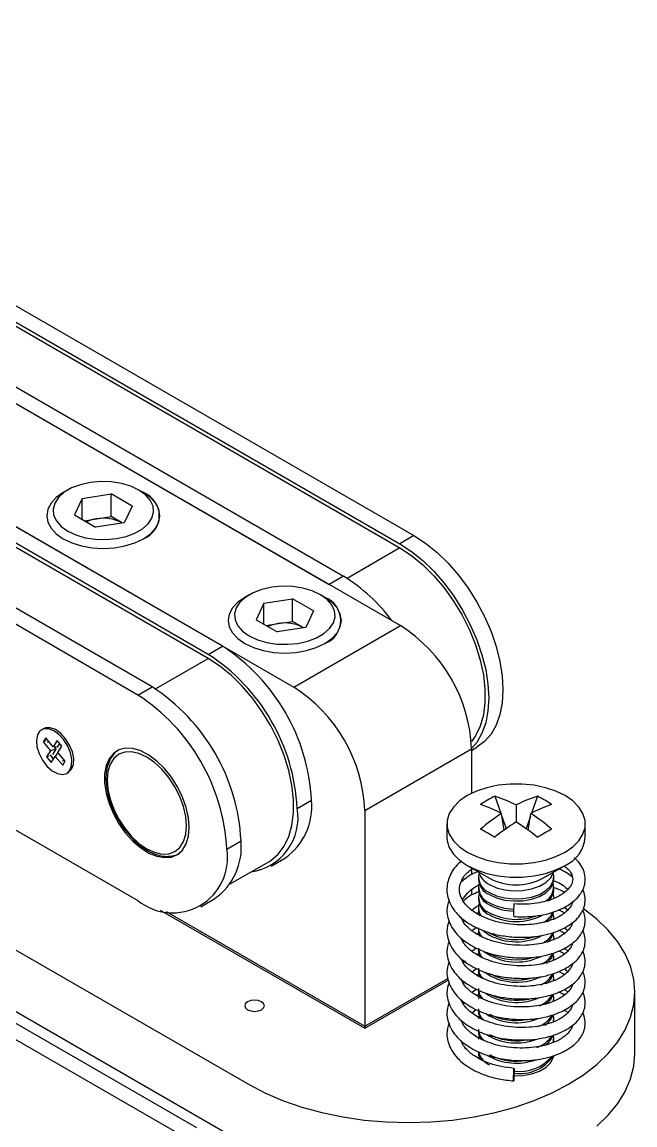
# Model space of a CAD drawing. Header units: millimetres. Extents: x 5 to 292, y 4 to 204.
# Drawn here: x 217.62 to 241.98, y 133.34 to 177.17 of the extents above; entities that cross this region are included whole.
import ezdxf

# ---------------------------------------------------------------- set-up
doc = ezdxf.new("R2010")
doc.units = ezdxf.units.MM

msp = doc.modelspace()

# ---------------------------------------------------------------- linework, layer by layer
at = {"color": 7, "linetype": 'Continuous', "lineweight": 25}
for p, q in [((197.842, 177.174), (233.197, 156.763)), ((191.648, 176.863), (232.66, 153.188)), ((197.276, 176.847), (232.631, 156.437)), ((197.276, 176.684), (232.631, 156.274)), ((195.042, 175.557), (230.397, 155.147)), ((194.476, 175.231), (229.831, 154.82)), ((187.405, 174.414), (228.417, 150.738)), ((225.589, 152.371), (190.233, 172.781)), ((225.023, 152.045), (189.668, 172.455)), ((225.023, 151.881), (189.668, 172.291)), ((222.789, 150.755), (187.433, 171.165)), ((222.223, 150.428), (186.868, 170.838)), ((180.723, 161.452), (226.614, 134.959)), ((180.723, 159.002), (226.614, 132.51)), ((219.437, 158.576), (219.26, 158.474)), ((220.016, 158.241), (219.711, 157.583)), ((220.016, 158.241), (221.157, 158.418)), ((220.016, 157.407), (220.016, 158.241)), ((221.992, 157.936), (221.157, 158.418)), ((221.157, 157.52), (221.157, 158.418)), ((222.442, 158.474), (222.266, 158.576)), ((221.992, 157.936), (221.686, 157.277)), ((219.711, 157.583), (220.545, 157.101)), ((220.103, 157.357), (220.586, 157.431)), ((220.586, 157.431), (221.157, 157.52)), ((221.574, 157.279), (221.157, 157.52)), ((221.686, 157.277), (220.545, 157.101)), ((221.599, 157.264), (221.574, 157.279)), ((221.599, 157.264), (221.574, 157.279)), ((233.197, 156.763), (232.631, 156.437)), ((230.397, 155.147), (229.831, 154.82)), ((226.649, 154.412), (226.472, 154.31)), ((229.655, 154.31), (229.478, 154.412)), ((227.229, 154.078), (226.923, 153.419)), ((227.229, 154.078), (228.369, 154.254)), ((227.229, 153.243), (227.229, 154.078)), ((229.204, 153.772), (228.369, 154.254)), ((228.369, 153.356), (228.369, 154.254)), ((226.923, 153.419), (227.758, 152.937)), ((229.204, 153.772), (228.898, 153.114)), ((227.315, 153.193), (227.799, 153.268)), ((228.898, 153.114), (227.758, 152.937)), ((227.799, 153.268), (228.369, 153.356)), ((228.787, 153.115), (228.369, 153.356)), ((228.417, 150.738), (232.66, 153.188)), ((228.811, 153.1), (228.787, 153.115)), ((228.812, 153.1), (228.787, 153.115)), ((225.023, 152.045), (225.589, 152.371)), ((222.223, 150.428), (222.789, 150.755)), ((224.563, 133.226), (196.067, 149.676)), ((218.47, 149.089), (218.399, 149.048)), ((224.563, 132.573), (196.067, 149.023)), ((218.56, 148.728), (218.46, 148.57)), ((218.566, 148.603), (218.46, 148.57)), ((218.856, 148.373), (218.56, 148.728)), ((219.015, 148.623), (218.856, 148.373)), ((219.202, 148.399), (219.015, 148.623)), ((218.46, 148.57), (218.756, 148.215)), ((218.756, 148.215), (218.597, 147.966)), ((218.967, 148.281), (218.756, 148.215)), ((218.967, 148.281), (218.827, 148.062)), ((219.019, 148.362), (218.856, 148.373)), ((218.892, 148.371), (218.967, 148.281)), ((219.111, 148.508), (219.019, 148.362)), ((219.043, 148.149), (219.202, 148.399)), ((219.339, 147.795), (219.043, 148.149)), ((219.071, 148.556), (219.063, 148.564)), ((221.428, 148.223), (221.46, 148.246)), ((231.246, 145.839), (235.488, 148.289)), ((235.488, 148.23), (235.697, 148.35)), ((235.488, 148.289), (235.488, 146.523)), ((212.323, 147.978), (222.223, 142.263)), ((218.702, 147.998), (218.597, 147.966)), ((218.597, 147.966), (218.784, 147.742)), ((218.784, 147.742), (218.943, 147.991)), ((219.048, 148.144), (218.943, 147.991)), ((218.943, 147.991), (219.238, 147.637)), ((219.235, 147.8), (219.286, 147.858)), ((219.238, 147.637), (219.339, 147.795)), ((219.399, 147.316), (219.47, 147.357)), ((236.407, 146.403), (236.643, 145.735)), ((238.105, 146.403), (237.868, 145.735)), ((228.559, 145.921), (229.124, 146.247)), ((237.256, 146.058), (237.256, 145.384)), ((231.246, 145.839), (231.246, 137.266)), ((236.775, 145.055), (236.672, 145.721)), ((236.69, 145.604), (236.862, 145.118)), ((237.822, 145.604), (237.65, 145.118)), ((237.737, 145.055), (237.84, 145.721)), ((234.506, 145.307), (234.506, 144.778)), ((240.006, 144.778), (240.006, 145.307)), ((225.758, 144.304), (226.324, 144.631)), ((225.888, 142.919), (227.423, 143.805)), ((227.523, 143.632), (228.088, 143.958)), ((235.311, 143.656), (236.195, 143.145)), ((235.488, 143.502), (235.488, 143.3)), ((238.317, 143.145), (239.201, 143.656)), ((235.756, 143.189), (235.756, 143.107)), ((238.756, 143.107), (238.756, 143.189)), ((235.488, 142.685), (235.488, 142.483)), ((235.756, 142.786), (235.756, 142.705)), ((238.756, 142.705), (238.756, 142.786)), ((224.723, 142.015), (225.288, 142.342)), ((235.756, 142.384), (235.756, 142.302)), ((223.108, 141.882), (231.246, 137.184)), ((223.346, 141.826), (231.246, 137.266)), ((235.773, 141.789), (235.686, 141.751)), ((235.756, 141.981), (235.756, 141.9)), ((238.756, 141.497), (238.756, 141.579)), ((239.177, 141.998), (239.308, 141.885)), ((235.126, 141.466), (235.165, 141.519)), ((235.223, 141.468), (235.159, 141.42)), ((235.488, 141.052), (235.67, 141.192)), ((235.756, 141.176), (235.756, 141.095)), ((239.177, 141.182), (239.308, 141.069)), ((235.126, 140.649), (235.165, 140.703)), ((235.813, 140.989), (235.686, 140.934)), ((238.756, 140.692), (238.756, 140.774)), ((235.223, 140.651), (235.159, 140.603)), ((235.488, 140.236), (235.67, 140.375)), ((235.756, 140.372), (235.756, 140.29)), ((239.177, 140.365), (239.308, 140.252)), ((235.126, 139.833), (235.172, 139.897)), ((235.248, 139.854), (235.141, 139.774)), ((235.811, 140.172), (235.686, 140.118)), ((238.756, 139.887), (238.756, 139.969)), ((235.505, 139.432), (235.67, 139.559)), ((239.177, 139.549), (239.308, 139.436)), ((231.246, 137.266), (234.536, 139.165)), ((231.246, 137.184), (234.554, 139.094)), ((235.126, 139.016), (235.165, 139.07)), ((235.223, 139.018), (235.159, 138.97)), ((235.809, 139.354), (235.686, 139.301)), ((238.756, 139.083), (238.756, 139.164)), ((235.505, 138.615), (235.67, 138.742)), ((235.808, 138.537), (235.686, 138.485)), ((235.756, 138.762), (235.756, 138.68)), ((239.177, 138.732), (239.308, 138.619)), ((241.978, 136.184), (241.978, 138.633)), ((235.126, 138.2), (235.165, 138.253)), ((235.223, 138.202), (235.159, 138.154)), ((238.756, 138.278), (238.756, 138.359)), ((235.524, 137.813), (235.67, 137.926)), ((235.756, 137.957), (235.756, 137.875)), ((239.177, 137.915), (239.308, 137.803)), ((231.246, 137.266), (231.246, 137.184)), ((235.126, 137.383), (235.165, 137.437)), ((238.756, 137.473), (238.756, 137.555)), ((235.756, 137.152), (235.756, 137.07)), ((238.756, 136.668), (238.756, 136.75)), ((238.744, 136.054), (238.735, 136.088))]:
    msp.add_line(p, q, dxfattribs=at)
at = {"color": 8, "linetype": 'Continuous', "lineweight": 25}
for p, q in [((232.631, 156.274), (230.536, 155.064)), ((222.926, 150.671), (225.023, 151.881))]:
    msp.add_line(p, q, dxfattribs=at)
at = {"color": 7, "linetype": 'Continuous', "lineweight": 25, "flags": 128}
for points in [[(222.265, 158.576), (221.94, 158.728), (221.568, 158.837), (221.164, 158.9), (220.746, 158.912), (220.333, 158.875), (219.943, 158.788), (219.592, 158.657), (219.297, 158.486), (219.069, 158.284), (218.919, 158.058), (218.854, 157.82), (218.876, 157.579), (218.984, 157.346), (219.174, 157.131), (219.437, 156.943), (219.762, 156.791), (220.134, 156.682), (220.538, 156.619), (220.956, 156.606), (221.369, 156.644), (221.759, 156.731), (222.11, 156.862), (222.405, 157.033), (222.633, 157.235), (222.783, 157.461), (222.848, 157.699), (222.826, 157.94), (222.718, 158.173), (222.528, 158.388), (222.265, 158.576)], [(219.26, 158.474), (218.98, 158.277), (218.772, 158.052), (218.644, 157.809), (218.601, 157.555), (218.644, 157.302), (218.772, 157.058), (218.98, 156.834), (219.26, 156.637), (219.601, 156.475), (219.99, 156.355), (220.412, 156.281), (220.851, 156.256), (221.29, 156.281), (221.712, 156.355), (222.101, 156.475), (222.442, 156.637), (222.722, 156.834), (222.93, 157.058), (223.058, 157.302), (223.101, 157.555), (223.058, 157.809), (222.93, 158.052), (222.722, 158.277), (222.442, 158.474), (222.442, 158.474)], [(219.26, 158.474), (218.98, 158.277), (218.772, 158.052), (218.644, 157.809), (218.601, 157.555), (218.644, 157.302), (218.772, 157.058), (218.98, 156.834), (219.26, 156.637), (219.601, 156.475), (219.99, 156.355), (220.412, 156.281), (220.851, 156.256), (221.29, 156.281), (221.712, 156.355), (222.101, 156.475), (222.442, 156.637)], [(233.197, 156.763), (233.659, 156.462), (234.112, 156.096), (234.55, 155.672), (234.965, 155.196), (235.349, 154.677), (235.697, 154.124), (236.002, 153.547), (236.259, 152.954), (236.464, 152.357), (236.612, 151.766), (236.702, 151.19), (236.733, 150.64), (236.702, 150.124), (236.612, 149.653), (236.464, 149.233), (236.259, 148.872), (236.002, 148.576), (235.697, 148.351), (235.697, 148.35)], [(232.631, 156.437), (233.093, 156.136), (233.547, 155.769), (233.984, 155.345), (234.399, 154.869), (234.784, 154.351), (235.131, 153.798), (235.436, 153.22), (235.693, 152.628), (235.898, 152.031), (236.047, 151.439), (236.137, 150.863), (236.167, 150.313), (236.137, 149.798), (236.047, 149.326), (235.898, 148.906), (235.693, 148.545), (235.488, 148.3)], [(232.631, 156.274), (233.094, 155.97), (233.547, 155.6), (233.984, 155.168), (234.395, 154.685), (234.773, 154.158), (235.112, 153.597), (235.404, 153.014), (235.645, 152.418), (235.83, 151.82), (235.955, 151.233), (236.018, 150.667), (236.018, 150.132), (235.955, 149.638), (235.83, 149.195), (235.645, 148.811), (235.478, 148.576)], [(229.478, 154.412), (229.153, 154.564), (228.78, 154.674), (228.376, 154.736), (227.959, 154.749), (227.546, 154.711), (227.156, 154.625), (226.805, 154.493), (226.509, 154.322), (226.282, 154.12), (226.132, 153.895), (226.066, 153.656), (226.088, 153.415), (226.196, 153.182), (226.386, 152.967), (226.649, 152.779), (226.974, 152.627), (227.347, 152.518), (227.751, 152.455), (228.168, 152.443), (228.581, 152.481), (228.972, 152.567), (229.322, 152.698), (229.618, 152.869), (229.846, 153.072), (229.995, 153.297), (230.061, 153.535), (230.039, 153.776), (229.931, 154.01), (229.741, 154.225), (229.478, 154.412)], [(226.472, 154.31), (226.193, 154.113), (225.985, 153.889), (225.857, 153.645), (225.814, 153.392), (225.857, 153.138), (225.985, 152.895), (226.193, 152.67), (226.473, 152.473), (226.814, 152.312), (227.203, 152.192), (227.625, 152.118), (228.064, 152.093), (228.503, 152.118), (228.925, 152.192), (229.314, 152.312), (229.655, 152.473), (229.934, 152.67), (230.142, 152.895), (230.27, 153.138), (230.314, 153.392), (230.27, 153.645), (230.142, 153.889), (229.934, 154.113), (229.655, 154.31), (229.655, 154.31)], [(226.472, 154.31), (226.193, 154.113), (225.985, 153.889), (225.857, 153.645), (225.814, 153.392), (225.857, 153.138), (225.985, 152.895), (226.193, 152.67), (226.473, 152.473), (226.814, 152.312), (227.203, 152.192), (227.625, 152.118), (228.064, 152.093), (228.503, 152.118), (228.925, 152.192), (229.314, 152.312), (229.655, 152.473)], [(227.423, 143.805), (227.504, 143.855), (227.796, 144.101), (228.037, 144.419), (228.221, 144.803), (228.346, 145.246), (228.409, 145.74), (228.409, 146.275), (228.346, 146.841), (228.221, 147.428), (228.037, 148.025), (227.796, 148.621), (227.504, 149.205), (227.165, 149.766), (226.787, 150.293), (226.375, 150.776), (225.939, 151.207), (225.485, 151.578), (225.023, 151.881)], [(219.522, 147.436), (219.593, 147.624), (219.603, 147.862), (219.55, 148.128), (219.439, 148.399), (219.28, 148.651), (219.087, 148.861), (218.878, 149.011), (218.671, 149.087), (218.484, 149.083), (218.334, 148.999), (218.234, 148.842), (218.193, 148.627), (218.215, 148.372), (218.298, 148.1), (218.434, 147.836), (218.612, 147.602), (218.815, 147.42), (219.026, 147.306), (219.225, 147.27), (219.396, 147.314), (219.522, 147.436)], [(219.47, 147.357), (219.593, 147.477), (219.664, 147.665), (219.673, 147.903), (219.62, 148.169), (219.509, 148.44), (219.351, 148.692), (219.158, 148.902), (218.949, 149.052), (218.741, 149.128), (218.554, 149.124), (218.47, 149.089)], [(218.664, 148.604), (218.644, 148.568), (218.629, 148.527)], [(224.263, 145.168), (224.232, 145.554), (224.142, 145.961), (223.995, 146.375), (223.797, 146.781), (223.555, 147.163), (223.277, 147.508), (222.974, 147.804), (222.657, 148.04), (222.336, 148.207), (222.025, 148.3), (221.733, 148.315), (221.472, 148.251), (221.251, 148.11), (221.077, 147.899), (220.958, 147.624), (220.898, 147.296), (220.898, 146.925), (220.958, 146.527), (221.077, 146.114), (221.251, 145.703), (221.472, 145.307), (221.733, 144.942), (222.025, 144.619), (222.336, 144.352), (222.657, 144.15), (222.974, 144.019), (223.277, 143.965), (223.555, 143.99), (223.797, 144.093), (223.995, 144.269), (224.142, 144.514), (224.232, 144.817), (224.263, 145.168)], [(222.576, 144.319), (222.884, 144.177), (223.18, 144.109), (223.453, 144.12), (223.692, 144.209), (223.888, 144.372), (224.034, 144.603), (224.124, 144.893), (224.154, 145.23), (224.124, 145.603), (224.034, 145.997), (223.888, 146.396), (223.692, 146.786), (223.453, 147.15), (223.18, 147.476), (222.884, 147.75), (222.576, 147.963), (222.269, 148.106), (221.973, 148.173), (221.7, 148.162), (221.461, 148.074), (221.265, 147.911), (221.119, 147.68), (221.029, 147.39), (220.999, 147.052), (221.029, 146.679), (221.119, 146.286), (221.265, 145.886), (221.461, 145.497), (221.7, 145.132), (221.973, 144.807), (222.269, 144.532), (222.576, 144.319)], [(218.736, 148.052), (218.835, 147.924), (218.875, 147.885)], [(239.2, 144.184), (239.509, 144.396), (239.748, 144.636), (239.912, 144.896), (239.995, 145.169), (239.995, 145.445), (239.912, 145.718), (239.748, 145.978), (239.509, 146.217), (239.2, 146.429), (238.833, 146.607), (238.418, 146.746), (237.968, 146.84), (237.496, 146.888), (237.016, 146.888), (236.544, 146.84), (236.094, 146.746), (235.679, 146.607), (235.311, 146.429), (235.003, 146.217), (234.764, 145.978), (234.6, 145.718), (234.516, 145.445), (234.516, 145.169), (234.6, 144.896), (234.764, 144.636), (235.003, 144.396), (235.311, 144.184), (235.679, 144.006), (236.094, 143.868), (236.544, 143.773), (237.016, 143.725), (237.496, 143.725), (237.968, 143.773), (238.418, 143.868), (238.833, 144.006), (239.2, 144.184)], [(234.506, 144.778), (234.516, 144.64), (234.6, 144.367), (234.764, 144.107), (235.003, 143.867), (235.311, 143.655), (235.679, 143.478), (236.094, 143.339), (236.544, 143.245), (237.016, 143.196), (237.496, 143.196), (237.968, 143.245), (238.418, 143.339), (238.833, 143.478), (239.2, 143.655)], [(236.195, 142.897), (236.48, 142.768), (236.81, 142.683), (237.165, 142.645), (237.526, 142.658), (237.872, 142.72), (238.181, 142.828), (238.437, 142.975), (238.624, 143.154), (238.731, 143.353), (238.742, 143.391)], [(236.195, 142.576), (236.48, 142.448), (236.81, 142.362), (237.165, 142.324), (237.526, 142.337), (237.872, 142.399), (238.181, 142.507), (238.437, 142.655), (238.624, 142.833), (238.731, 143.033), (238.753, 143.241), (238.73, 143.349)], [(236.195, 142.495), (236.48, 142.366), (236.81, 142.28), (237.165, 142.243), (237.526, 142.255), (237.872, 142.317), (238.181, 142.425), (238.437, 142.573), (238.624, 142.752), (238.731, 142.951), (238.756, 143.107)], [(238.756, 142.384), (238.753, 142.436), (238.73, 142.544)], [(226.614, 134.959), (227.268, 134.617), (227.978, 134.313), (228.735, 134.051), (229.534, 133.833), (230.365, 133.661), (231.222, 133.537), (232.096, 133.463), (232.978, 133.438), (233.86, 133.463), (234.734, 133.537), (235.591, 133.661), (236.422, 133.833), (237.221, 134.051), (237.978, 134.313), (238.687, 134.617), (239.342, 134.959), (239.935, 135.337), (240.461, 135.747), (240.915, 136.184), (241.293, 136.645), (241.59, 137.125), (241.805, 137.62), (241.935, 138.124), (241.978, 138.633), (241.935, 139.142), (241.805, 139.647), (241.59, 140.141), (241.293, 140.621), (240.915, 141.082), (240.461, 141.52), (239.936, 141.928)], [(235.756, 141.9), (235.759, 141.847), (235.818, 141.654)], [(235.782, 141.739), (235.781, 141.735), (235.768, 141.689)], [(238.756, 141.579), (238.753, 141.631), (238.73, 141.739)], [(235.782, 140.934), (235.781, 140.93), (235.766, 140.873)], [(235.948, 141.074), (235.972, 141.049), (236.195, 140.885)], [(238.749, 140.692), (238.753, 140.826), (238.73, 140.934)], [(235.782, 140.13), (235.781, 140.125), (235.764, 140.058)], [(238.747, 139.875), (238.753, 140.021), (238.73, 140.13)], [(235.782, 139.325), (235.781, 139.32), (235.762, 139.242)], [(238.744, 139.057), (238.753, 139.217), (238.73, 139.325)], [(235.782, 138.52), (235.781, 138.516), (235.756, 138.359)], [(238.741, 138.239), (238.753, 138.412), (238.725, 138.535)], [(227.137, 138.241), (227.011, 138.29), (226.861, 138.307), (226.712, 138.29), (226.586, 138.241), (226.501, 138.168), (226.471, 138.082), (226.501, 137.996), (226.586, 137.923), (226.712, 137.874), (226.861, 137.857), (227.011, 137.874), (227.137, 137.923), (227.222, 137.996), (227.251, 138.082), (227.222, 138.168), (227.137, 138.241)], [(235.782, 137.715), (235.781, 137.711), (235.756, 137.555)], [(238.738, 137.421), (238.753, 137.607), (238.73, 137.715)], [(235.782, 136.91), (235.781, 136.906), (235.756, 136.75)], [(238.734, 136.604), (238.753, 136.802), (238.73, 136.91)], [(235.759, 136.215), (235.759, 136.111), (235.804, 135.946)], [(235.782, 136.105), (235.781, 136.101), (235.768, 136.054)], [(237.172, 135.299), (237.526, 135.312), (237.872, 135.374), (238.181, 135.482), (238.437, 135.629), (238.624, 135.808), (238.731, 136.007), (238.75, 136.085)], [(240.461, 133.297), (240.915, 133.734), (241.293, 134.195), (241.59, 134.675), (241.805, 135.17), (241.935, 135.674), (241.978, 136.184)], [(237.175, 135.486), (237.174, 135.397), (237.172, 135.3), (237.169, 135.209), (237.166, 135.138), (237.163, 135.098), (237.16, 135.096), (237.158, 135.131), (237.157, 135.198), (237.158, 135.287), (237.16, 135.384), (237.163, 135.475), (237.166, 135.546), (237.169, 135.586), (237.172, 135.588), (237.174, 135.553), (237.175, 135.486)]]:
    msp.add_lwpolyline(points, dxfattribs=at)
at = {"color": 7, "linetype": 'Continuous', "lineweight": 25}
for centre, radius, start, end in [((222.094, 157.555), 0.982, 290.7816, 69.2023), ((220.78, 156.076), 1.37, 98.1324, 115.754), ((220.853, 155.885), 1.57, 62.6429, 99.7711), ((226.856, 149.364), 6.781, 36.387, 58.5229), ((229.306, 153.392), 0.982, 290.7816, 69.2022), ((227.993, 151.912), 1.37, 98.1327, 115.7536), ((228.065, 151.721), 1.57, 62.6429, 99.7711), ((229.391, 148.034), 6.102, 2.3868, 57.6132), ((221.362, 145.848), 7.772, 2.9424, 57.0576), ((220.796, 145.522), 7.772, 2.9424, 57.0576), ((217.996, 143.905), 7.772, 2.9424, 57.0576), ((218.562, 144.232), 7.772, 2.9424, 57.0576), ((225.149, 145.585), 6.102, 2.3868, 57.6132), ((238.483, 142.156), 4.727, 116.0512, 123.9434), ((234.843, 141.344), 5.296, 62.8984, 72.8295), ((239.669, 141.344), 5.296, 107.1707, 117.1013), ((236.029, 142.157), 4.727, 56.0563, 63.9491), ((226.609, 146.007), 2.527, 305.8415, 5.4707), ((233.876, 140.375), 6.033, 62.3884, 70.9659), ((240.636, 140.374), 6.034, 109.0344, 117.6113), ((226.411, 145.557), 2.178, 278.2311, 9.6264), ((240.848, 139.304), 7.656, 123.0607, 130.826), ((233.664, 139.305), 7.655, 49.1737, 56.9397), ((225.04, 125.734), 22.173, 59.162, 60.8433), ((242.316, 137.46), 9.402, 122.5604, 128.9402), ((232.197, 137.461), 9.4, 51.0594, 57.44), ((249.47, 125.736), 22.171, 119.1566, 120.838), ((238.665, 144.89), 1.346, 293.4621, 355.2177), ((223.603, 143.955), 2.184, 230.7967, 9.2141), ((223.809, 144.39), 2.527, 305.8415, 5.4707), ((236.438, 143.203), 0.672, 167.4642, 248.8297), ((236.55, 143.632), 0.816, 197.2407, 244.2584), ((236.481, 143.164), 0.727, 184.4574, 246.8625), ((236.438, 142.801), 0.672, 167.4642, 248.8297), ((237.256, 145.168), 2.285, 242.3311, 297.6635), ((238.089, 142.803), 0.657, 297.0148, 12.6404), ((236.481, 142.761), 0.727, 184.4574, 246.8625), ((236.438, 142.398), 0.672, 167.4642, 248.8297), ((238.117, 142.736), 0.64, 309.9525, 357.1821), ((236.481, 142.359), 0.727, 184.4574, 246.8625), ((236.303, 141.98), 0.546, 162.7791, 220.5221), ((237.199, 144.043), 2.121, 241.7776, 268.9562), ((237.198, 143.961), 2.121, 241.7761, 268.915), ((240.533, 141.809), 3.377, 174.6509, 181.3461), ((237.263, 143.842), 2.329, 242.7123, 289.3306), ((237.256, 143.7), 2.273, 242.1884, 297.9334), ((237.639, 141.694), 0.484, 175.7146, 188.272), ((237.915, 142.16), 0.885, 300.7078, 335.4913), ((238.084, 141.954), 0.68, 308.5612, 346.8734), ((236.334, 141.188), 0.578, 181.1684, 221.3443), ((236.305, 141.102), 0.549, 180.7158, 209.4688), ((237.263, 143.04), 2.332, 242.7462, 288.134), ((237.257, 142.908), 2.285, 242.301, 296.6707), ((237.9, 141.369), 0.905, 299.1432, 334.2649), ((238.071, 141.156), 0.694, 306.7662, 345.521), ((236.339, 140.384), 0.583, 181.2371, 222.9521), ((236.309, 140.297), 0.553, 180.7753, 211.3932), ((237.276, 142.017), 2.201, 233.7901, 296.1249), ((237.263, 142.238), 2.334, 242.7751, 286.9386), ((237.875, 140.585), 0.937, 296.2344, 332.9495), ((238.059, 140.358), 0.708, 305.0117, 344.1941), ((236.344, 139.58), 0.588, 181.3069, 224.5458), ((236.313, 139.493), 0.557, 180.8397, 213.1101), ((237.273, 141.236), 2.224, 235.2752, 294.7604), ((237.263, 141.434), 2.336, 242.7995, 285.7435), ((237.849, 139.802), 0.971, 293.4325, 331.6785), ((238.047, 139.559), 0.722, 303.5758, 342.9004), ((236.349, 138.776), 0.593, 181.3771, 226.1268), ((236.317, 138.689), 0.561, 180.902, 214.7825), ((237.271, 140.454), 2.246, 236.696, 293.4159), ((237.776, 139.076), 1.075, 292.0614, 329.1217), ((237.95, 138.829), 0.839, 304.6358, 338.3457), ((237.26, 140.674), 2.379, 245.7793, 282.0409), ((236.355, 137.972), 0.599, 181.4631, 228.0246), ((236.324, 137.885), 0.568, 181.0109, 217.5427), ((237.27, 139.666), 2.262, 237.7197, 292.1179), ((237.258, 139.822), 2.331, 242.8674, 280.054), ((237.75, 138.298), 1.112, 289.4949, 327.8994), ((237.937, 138.033), 0.854, 302.4798, 338.1243), ((236.325, 137.081), 0.569, 181.0335, 218.0852), ((236.451, 137.221), 0.705, 192.5344, 228.4048), ((237.269, 138.878), 2.278, 238.7341, 290.829), ((237.255, 139.007), 2.321, 242.8361, 277.8895), ((237.729, 137.516), 1.143, 287.5425, 326.7697), ((237.937, 137.228), 0.854, 302.4798, 338.1243), ((236.331, 136.277), 0.576, 181.1278, 220.3838), ((236.542, 136.461), 0.805, 195.0545, 244.4607), ((237.267, 138.091), 2.295, 239.9003, 289.5363), ((237.241, 138.141), 2.26, 242.4351, 276.0682), ((237.415, 136.955), 1.572, 261.1744, 326.0862), ((237.401, 137.118), 1.651, 262.1372, 320.715)]:
    msp.add_arc(centre, radius, start, end, dxfattribs=at)
for points, knots in [([(221.422, 148.215), (221.414, 148.211), (221.33, 148.166), (221.208, 148.021), (221.068, 147.786), (220.981, 147.497), (220.946, 147.168), (220.966, 146.807), (221.039, 146.427), (221.163, 146.039), (221.334, 145.657), (221.546, 145.292), (221.793, 144.954), (222.067, 144.656), (222.342, 144.417), (222.525, 144.302), (222.607, 144.251)], [0, 0, 0, 0, 0.007973, 0.081963, 0.156237, 0.232142, 0.309677, 0.388046, 0.466538, 0.544902, 0.623144, 0.701334, 0.779562, 0.857894, 0.936429, 1, 1, 1, 1]), ([(222.607, 144.251), (222.662, 144.221), (222.818, 144.136), (223.078, 144.045), (223.378, 144.002), (223.652, 144.041), (223.83, 144.099), (223.9, 144.157), (223.902, 144.159)], [0, 0, 0, 0, 0.117126, 0.339606, 0.5619, 0.780792, 0.993783, 1, 1, 1, 1]), ([(235.096, 143.823), (235.054, 143.792), (234.826, 143.63), (234.591, 143.239), (234.479, 142.773), (234.532, 142.383), (234.649, 142.078), (234.884, 141.734), (235.218, 141.44), (235.63, 141.198), (236.056, 141.018), (236.577, 140.87), (236.961, 140.829), (237.161, 140.808)], [0, 0, 0, 0, 0.030973, 0.166264, 0.30013, 0.369588, 0.444903, 0.529586, 0.647398, 0.720509, 0.804639, 0.898581, 1, 1, 1, 1]), ([(237.161, 141.624), (237.369, 141.618), (237.77, 141.607), (238.319, 141.684), (238.769, 141.805), (239.203, 141.988), (239.548, 142.215), (239.789, 142.474), (239.93, 142.714), (240.007, 142.971), (240.007, 143.259), (239.916, 143.538), (239.767, 143.776), (239.625, 143.903), (239.566, 143.956)], [0, 0, 0, 0, 0.107543, 0.206638, 0.294694, 0.370501, 0.491604, 0.570873, 0.635122, 0.707326, 0.78517, 0.864684, 0.94409, 1, 1, 1, 1]), ([(239.486, 142.216), (239.487, 142.2), (239.489, 142.146), (239.439, 142.046), (239.339, 141.897), (239.122, 141.704), (238.805, 141.533), (238.435, 141.409), (238.071, 141.332), (237.641, 141.291), (237.158, 141.299), (236.67, 141.366), (236.23, 141.487), (235.874, 141.635), (235.537, 141.829), (235.271, 142.057), (235.059, 142.361), (234.973, 142.679), (235.054, 143.031), (235.243, 143.329), (235.456, 143.481), (235.527, 143.531)], [0, 0, 0, 0, 0.015125, 0.049123, 0.08651, 0.140345, 0.21033, 0.252337, 0.299522, 0.351299, 0.406631, 0.466101, 0.520827, 0.569612, 0.611891, 0.679652, 0.728296, 0.810261, 0.886238, 0.962088, 1, 1, 1, 1]), ([(235.766, 143.419), (235.67, 143.381), (235.391, 143.274), (235.196, 143.1), (235.069, 142.986)], [0, 0, 0, 0, 0.344213, 1, 1, 1, 1]), ([(239.17, 143.638), (239.223, 143.595), (239.395, 143.456), (239.509, 143.227), (239.508, 143.027), (239.442, 142.863), (239.338, 142.713), (239.122, 142.52), (238.805, 142.349), (238.435, 142.226), (238.071, 142.149), (237.641, 142.105), (237.331, 142.118), (237.171, 142.124)], [0, 0, 0, 0, 0.064908, 0.207728, 0.329786, 0.387987, 0.451988, 0.544149, 0.663954, 0.735866, 0.816641, 0.905277, 1, 1, 1, 1]), ([(239.489, 143.208), (239.414, 143.261), (239.255, 143.374), (239.071, 143.475), (238.957, 143.514), (238.956, 143.514)], [0, 0, 0, 0, 0.46921, 0.995781, 1, 1, 1, 1]), ([(235.126, 142.283), (235.184, 142.376), (235.306, 142.573), (235.57, 142.778), (235.759, 142.876), (235.797, 142.896)], [0, 0, 0, 0, 0.420121, 0.882749, 1, 1, 1, 1]), ([(238.731, 143.06), (238.775, 143.044), (238.934, 142.987), (239.136, 142.861), (239.253, 142.752), (239.308, 142.702)], [0, 0, 0, 0, 0.17152, 0.61353, 1, 1, 1, 1]), ([(235.768, 142.603), (235.671, 142.566), (235.429, 142.474), (235.26, 142.326), (235.159, 142.236)], [0, 0, 0, 0, 0.4024058, 1, 1, 1, 1]), ([(237.161, 140.808), (237.369, 140.802), (237.77, 140.791), (238.319, 140.868), (238.769, 140.989), (239.203, 141.172), (239.548, 141.399), (239.789, 141.657), (239.931, 141.898), (240.006, 142.155), (240.01, 142.436), (239.943, 142.612), (239.91, 142.698)], [0, 0, 0, 0, 0.125244, 0.240648, 0.343198, 0.431482, 0.572518, 0.664834, 0.739657, 0.823746, 0.914402, 1, 1, 1, 1]), ([(239.18, 142.587), (239.109, 142.626), (238.98, 142.696), (238.825, 142.744), (238.756, 142.766)], [0, 0, 0, 0, 0.551636, 1, 1, 1, 1]), ([(234.589, 142.269), (234.548, 142.135), (234.478, 141.907), (234.534, 141.567), (234.648, 141.261), (234.884, 140.917), (235.218, 140.624), (235.63, 140.381), (236.056, 140.201), (236.577, 140.053), (236.961, 140.012), (237.161, 139.991)], [0, 0, 0, 0, 0.122875, 0.209925, 0.304314, 0.410445, 0.558095, 0.649723, 0.75516, 0.872895, 1, 1, 1, 1]), ([(235.488, 141.869), (235.548, 141.921), (235.635, 141.998), (235.757, 142.059), (235.795, 142.078)], [0, 0, 0, 0, 0.68656, 1, 1, 1, 1]), ([(239.486, 141.386), (239.487, 141.374), (239.488, 141.325), (239.438, 141.23), (239.339, 141.08), (239.122, 140.887), (238.805, 140.716), (238.435, 140.593), (238.071, 140.516), (237.641, 140.475), (237.158, 140.482), (236.67, 140.549), (236.23, 140.67), (235.875, 140.819), (235.536, 141.012), (235.278, 141.24), (235.109, 141.453), (235.086, 141.561), (235.079, 141.595)], [0, 0, 0, 0, 0.01442, 0.059993, 0.110109, 0.182275, 0.276087, 0.332396, 0.395646, 0.465051, 0.539223, 0.61894, 0.692299, 0.757694, 0.814368, 0.905199, 0.970405, 1, 1, 1, 1]), ([(237.161, 139.991), (237.369, 139.985), (237.77, 139.974), (238.319, 140.051), (238.769, 140.172), (239.203, 140.355), (239.548, 140.582), (239.789, 140.841), (239.931, 141.081), (240.006, 141.338), (240.01, 141.619), (239.943, 141.795), (239.91, 141.881)], [0, 0, 0, 0, 0.125244, 0.240648, 0.343198, 0.431482, 0.572518, 0.664834, 0.739657, 0.823746, 0.914402, 1, 1, 1, 1]), ([(239.18, 141.771), (239.111, 141.811), (239.036, 141.854), (238.947, 141.884), (238.941, 141.887)], [0, 0, 0, 0, 0.931782, 1, 1, 1, 1]), ([(234.589, 141.452), (234.548, 141.318), (234.478, 141.09), (234.534, 140.75), (234.648, 140.445), (234.884, 140.1), (235.218, 139.807), (235.63, 139.565), (236.056, 139.385), (236.577, 139.237), (236.961, 139.196), (237.161, 139.175)], [0, 0, 0, 0, 0.122875, 0.209925, 0.304314, 0.410445, 0.558095, 0.649723, 0.75516, 0.872895, 1, 1, 1, 1]), ([(239.486, 140.569), (239.487, 140.557), (239.488, 140.508), (239.438, 140.413), (239.339, 140.264), (239.122, 140.07), (238.805, 139.9), (238.435, 139.776), (238.071, 139.699), (237.641, 139.658), (237.158, 139.665), (236.67, 139.733), (236.23, 139.853), (235.875, 140.002), (235.536, 140.196), (235.278, 140.424), (235.109, 140.637), (235.086, 140.745), (235.079, 140.779)], [0, 0, 0, 0, 0.01442, 0.059993, 0.110109, 0.182274, 0.276087, 0.332396, 0.395646, 0.465051, 0.539223, 0.61894, 0.692299, 0.757694, 0.814368, 0.905199, 0.970405, 1, 1, 1, 1]), ([(237.161, 139.175), (237.369, 139.169), (237.77, 139.157), (238.319, 139.235), (238.769, 139.356), (239.203, 139.539), (239.548, 139.766), (239.789, 140.024), (239.931, 140.265), (240.006, 140.521), (240.01, 140.803), (239.943, 140.979), (239.91, 141.064)], [0, 0, 0, 0, 0.125244, 0.240648, 0.343198, 0.431482, 0.572518, 0.664834, 0.739657, 0.823746, 0.914402, 1, 1, 1, 1]), ([(239.18, 140.954), (239.111, 140.995), (239.036, 141.038), (238.947, 141.068), (238.941, 141.07)], [0, 0, 0, 0, 0.931782, 1, 1, 1, 1]), ([(234.589, 140.636), (234.548, 140.502), (234.478, 140.274), (234.534, 139.934), (234.648, 139.628), (234.884, 139.284), (235.218, 138.991), (235.63, 138.748), (236.056, 138.568), (236.577, 138.42), (236.961, 138.379), (237.161, 138.358)], [0, 0, 0, 0, 0.122875, 0.209925, 0.304314, 0.410445, 0.558095, 0.649723, 0.75516, 0.872895, 1, 1, 1, 1]), ([(239.486, 139.752), (239.487, 139.741), (239.488, 139.692), (239.438, 139.597), (239.339, 139.447), (239.122, 139.254), (238.805, 139.083), (238.435, 138.96), (238.071, 138.883), (237.641, 138.842), (237.158, 138.849), (236.67, 138.916), (236.23, 139.037), (235.875, 139.185), (235.536, 139.379), (235.279, 139.607), (235.112, 139.816), (235.089, 139.92), (235.082, 139.949)], [0, 0, 0, 0, 0.014475, 0.060222, 0.110528, 0.182968, 0.277137, 0.33366, 0.397152, 0.466821, 0.541275, 0.621295, 0.694933, 0.760577, 0.817466, 0.908643, 0.974097, 1, 1, 1, 1]), ([(237.161, 138.358), (237.369, 138.352), (237.77, 138.341), (238.319, 138.418), (238.769, 138.539), (239.203, 138.722), (239.548, 138.949), (239.789, 139.208), (239.931, 139.448), (240.006, 139.705), (240.01, 139.986), (239.943, 140.162), (239.91, 140.248)], [0, 0, 0, 0, 0.125244, 0.240648, 0.343198, 0.431482, 0.572518, 0.664834, 0.739657, 0.823746, 0.914402, 1, 1, 1, 1]), ([(239.18, 140.138), (239.111, 140.178), (239.036, 140.221), (238.947, 140.251), (238.941, 140.253)], [0, 0, 0, 0, 0.931782, 1, 1, 1, 1]), ([(234.589, 139.819), (234.548, 139.685), (234.478, 139.457), (234.534, 139.117), (234.648, 138.812), (234.884, 138.467), (235.218, 138.174), (235.63, 137.932), (236.056, 137.751), (236.577, 137.604), (236.961, 137.563), (237.161, 137.542)], [0, 0, 0, 0, 0.122875, 0.209925, 0.304314, 0.410445, 0.558095, 0.649723, 0.75516, 0.872895, 1, 1, 1, 1]), ([(237.161, 137.542), (237.369, 137.536), (237.77, 137.524), (238.319, 137.602), (238.769, 137.723), (239.203, 137.905), (239.548, 138.133), (239.789, 138.391), (239.931, 138.632), (240.006, 138.888), (240.01, 139.169), (239.943, 139.346), (239.91, 139.431)], [0, 0, 0, 0, 0.125244, 0.240648, 0.343198, 0.431482, 0.572518, 0.664834, 0.739657, 0.823746, 0.914402, 1, 1, 1, 1]), ([(239.18, 139.321), (239.111, 139.362), (239.036, 139.405), (238.947, 139.435), (238.941, 139.437)], [0, 0, 0, 0, 0.931782, 1, 1, 1, 1]), ([(234.589, 139.002), (234.548, 138.869), (234.478, 138.641), (234.534, 138.301), (234.648, 137.995), (234.884, 137.651), (235.218, 137.358), (235.63, 137.115), (236.056, 136.935), (236.577, 136.787), (236.961, 136.746), (237.161, 136.725)], [0, 0, 0, 0, 0.122875, 0.209925, 0.304314, 0.410445, 0.558095, 0.649723, 0.75516, 0.872895, 1, 1, 1, 1]), ([(239.486, 138.936), (239.487, 138.924), (239.488, 138.875), (239.438, 138.78), (239.339, 138.631), (239.122, 138.437), (238.805, 138.267), (238.435, 138.143), (238.071, 138.066), (237.641, 138.025), (237.158, 138.032), (236.67, 138.1), (236.23, 138.22), (235.875, 138.369), (235.536, 138.563), (235.278, 138.791), (235.109, 139.004), (235.086, 139.112), (235.079, 139.146)], [0, 0, 0, 0, 0.01442, 0.059993, 0.110109, 0.182274, 0.276087, 0.332396, 0.395646, 0.465051, 0.539223, 0.61894, 0.692299, 0.757694, 0.814368, 0.905199, 0.970405, 1, 1, 1, 1]), ([(237.161, 136.725), (237.369, 136.719), (237.77, 136.708), (238.319, 136.785), (238.769, 136.906), (239.203, 137.089), (239.548, 137.316), (239.789, 137.575), (239.931, 137.815), (240.006, 138.072), (240.01, 138.353), (239.943, 138.529), (239.91, 138.615)], [0, 0, 0, 0, 0.125244, 0.240648, 0.343198, 0.431482, 0.572518, 0.664834, 0.739657, 0.823746, 0.914402, 1, 1, 1, 1]), ([(239.18, 138.505), (239.111, 138.545), (239.036, 138.588), (238.947, 138.618), (238.941, 138.62)], [0, 0, 0, 0, 0.931782, 1, 1, 1, 1]), ([(234.589, 138.186), (234.548, 138.052), (234.478, 137.824), (234.534, 137.484), (234.648, 137.178), (234.884, 136.834), (235.218, 136.541), (235.63, 136.298), (236.056, 136.118), (236.577, 135.971), (236.961, 135.93), (237.161, 135.909)], [0, 0, 0, 0, 0.122875, 0.209925, 0.304314, 0.410445, 0.558095, 0.649723, 0.75516, 0.872895, 1, 1, 1, 1]), ([(239.486, 138.119), (239.487, 138.108), (239.488, 138.059), (239.438, 137.964), (239.339, 137.814), (239.122, 137.621), (238.805, 137.45), (238.435, 137.327), (238.071, 137.25), (237.641, 137.208), (237.158, 137.216), (236.67, 137.283), (236.23, 137.404), (235.875, 137.552), (235.536, 137.746), (235.278, 137.974), (235.109, 138.187), (235.086, 138.295), (235.079, 138.329)], [0, 0, 0, 0, 0.01442, 0.059993, 0.110109, 0.182275, 0.276087, 0.332396, 0.395646, 0.465051, 0.539223, 0.61894, 0.692299, 0.757694, 0.814368, 0.905199, 0.970405, 1, 1, 1, 1]), ([(237.161, 135.909), (237.369, 135.903), (237.77, 135.891), (238.319, 135.969), (238.769, 136.09), (239.203, 136.272), (239.548, 136.5), (239.789, 136.758), (239.931, 136.998), (240.006, 137.255), (240.01, 137.536), (239.943, 137.713), (239.91, 137.798)], [0, 0, 0, 0, 0.125244, 0.240648, 0.343198, 0.431482, 0.572518, 0.664834, 0.739657, 0.823746, 0.914402, 1, 1, 1, 1]), ([(234.592, 137.382), (234.549, 137.244), (234.478, 137.012), (234.534, 136.667), (234.648, 136.362), (234.884, 136.018), (235.218, 135.725), (235.63, 135.482), (236.056, 135.302), (236.577, 135.154), (236.961, 135.113), (237.161, 135.092)], [0, 0, 0, 0, 0.126317, 0.213025, 0.307044, 0.412758, 0.559829, 0.651097, 0.756121, 0.873393, 1, 1, 1, 1]), ([(237.171, 136.408), (236.999, 136.427), (236.67, 136.464), (236.23, 136.588), (235.875, 136.736), (235.536, 136.929), (235.278, 137.158), (235.109, 137.37), (235.086, 137.479), (235.079, 137.513)], [0, 0, 0, 0, 0.173006, 0.332213, 0.474136, 0.597132, 0.794259, 0.935771, 1, 1, 1, 1]), ([(239.486, 137.303), (239.487, 137.291), (239.488, 137.242), (239.438, 137.147), (239.339, 136.998), (239.122, 136.804), (238.805, 136.634), (238.435, 136.51), (238.071, 136.434), (237.641, 136.39), (237.331, 136.402), (237.171, 136.408)], [0, 0, 0, 0, 0.026742, 0.111259, 0.204199, 0.338032, 0.512008, 0.616435, 0.733734, 0.862447, 1, 1, 1, 1]), ([(237.171, 135.592), (236.999, 135.611), (236.67, 135.647), (236.23, 135.771), (235.875, 135.919), (235.536, 136.113), (235.278, 136.341), (235.109, 136.554), (235.086, 136.662), (235.079, 136.696)], [0, 0, 0, 0, 0.1730056, 0.3322125, 0.4741361, 0.5971317, 0.7942591, 0.9357714, 1, 1, 1, 1])]:
    msp.add_open_spline(points, degree=3, knots=knots, dxfattribs=at)

doc.saveas('drawing.dxf')
